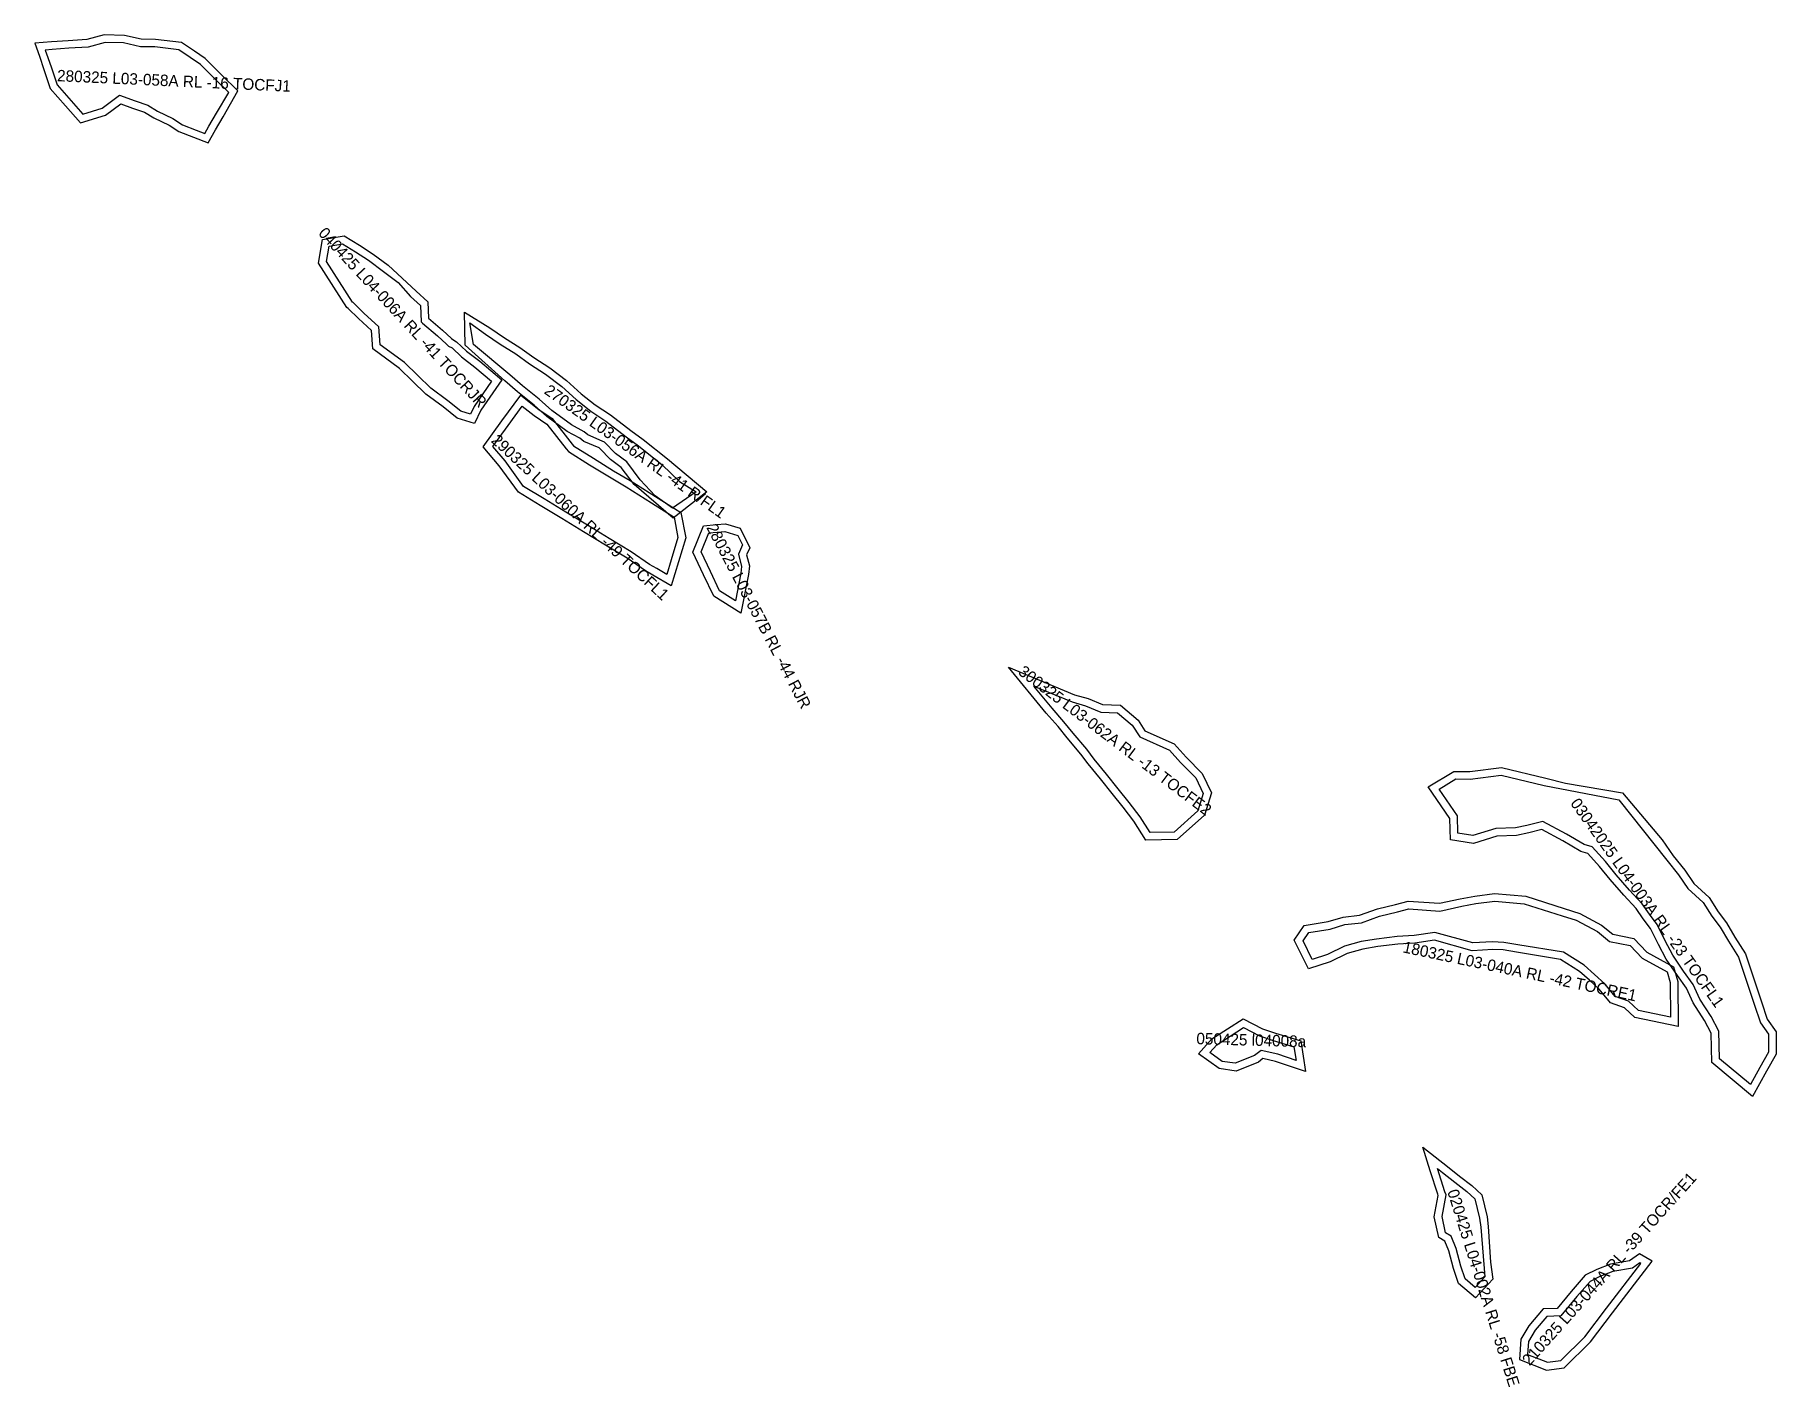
# Model space of a CAD drawing. Extents: x 550067 to 555612, y 63485 to 80416.
# Drawn here: x 550067 to 550866, y 63485 to 64105 of the extents above.
import ezdxf

# ---------------------------------------------------------------- set-up
doc = ezdxf.new("R2010")
doc.units = 0

msp = doc.modelspace()

# ---------------------------------------------------------------- linework, layer by layer
at = {"layer": 'GEOMETRY_LAYER_1', "color": 3}
for points in [[(550160.209, 64079.58, -16.206), (550152.717, 64086.951, -16.216), (550145.224, 64094.321, -16.226), (550140.21, 64097.733, -16.425), (550134.293, 64101.758, -16.624), (550122.326, 64103.172, -11.791), (550115.855, 64103.218, -15.501), (550108.201, 64105.012, -15.135), (550098.833, 64105.249, -14.405), (550090.866, 64103.047, -13.267), (550082.387, 64102.569, -11.47), (550074.704, 64101.964, -10.881), (550067.021, 64101.36, -10.292), (550069.106, 64095.388, 16.282), (550071.192, 64089.416, 42.857), (550074.125, 64080.568, -9.009), (550081.047, 64072.723, -11.516), (550087.97, 64064.879, -14.022), (550099.454, 64068.432, -14.504), (550106.438, 64073.59, -15.201), (550111.906, 64071.676, -15.813), (550117.374, 64069.763, -16.424), (550121.598, 64067.207, -16.782), (550128.588, 64063.878, -17.286), (550133.108, 64060.841, -17.393), (550139.809, 64058.243, -17.467), (550146.511, 64055.643, -17.542), (550149.935, 64061.627, -17.208), (550153.36, 64067.612, -16.874), (550156.784, 64073.596, -16.54), (550160.209, 64079.58, -16.206)], [(550150.262, 64084.455, -16.216), (550142.995, 64091.605, -16.226), (550138.241, 64094.839, -16.425), (550133.032, 64098.383, -16.624), (550122.108, 64099.674, -11.791), (550115.438, 64099.721, -15.501), (550107.752, 64101.522, -15.135), (550099.265, 64101.738, -14.405), (550091.438, 64099.574, -13.267), (550082.622, 64099.077, -11.47), (550074.978, 64098.475, -10.881), (550071.822, 64098.227, -10.292), (550072.411, 64096.542, 16.282), (550074.505, 64090.544, 42.857), (550077.222, 64082.348, -9.009), (550083.672, 64075.038, -11.516), (550089.097, 64068.892, -14.022), (550097.853, 64071.6, -14.504), (550105.847, 64077.505, -15.201), (550113.062, 64074.98, -15.813), (550118.874, 64072.947, -16.424), (550123.26, 64070.292, -16.782), (550130.326, 64066.927, -17.286), (550134.737, 64063.963, -17.393), (550141.075, 64061.505, -17.467), (550144.969, 64059.995, -17.542), (550146.898, 64063.366, -17.208), (550150.322, 64069.35, -16.874), (550155.954, 64078.734, -16.54), (550150.262, 64084.455, -16.216)], [(550241.906, 63987.749, -36.079), (550247.35, 63982.759, -37.449), (550247.675, 63975.275, -37.556), (550254.101, 63969.735, -38.256), (550258.117, 63965.951, -39.74), (550258.776, 63965.436, -39.241), (550260.505, 63964.495, -39.652), (550265.017, 63960.184, -39.666), (550271.103, 63955.513, -40.355), (550281.27, 63946.942, -40.656), (550271.564, 63933.025, -40.525), (550268.793, 63927.002, -42.599), (550260.783, 63929.482, -41.053), (550254.349, 63934.615, -41.733), (550246.395, 63940.48, -39.952), (550240.283, 63946.413, -39.261), (550234.371, 63952.223, -36.352), (550222.073, 63961.221, -38.654), (550221.463, 63969.624, -36.573), (550215.563, 63975.108, -35.877), (550210.84, 63979.768, -34.905), (550210.18, 63980.231, -34.953), (550197.189, 64000.563, -32.528), (550198.929, 64011.299, -31.589), (550208.906, 64013.109, -33.126), (550216.029, 64008.709, -33.12), (550222.171, 64004.691, -34.186), (550229.133, 63999.535, -34.941), (550241.906, 63987.749, -36.079)], [(550233.73, 63991.591, -35.505), (550239.418, 63985.282, -36.079), (550243.916, 63981.159, -37.449), (550244.245, 63973.571, -37.556), (550244.919, 63973.013, -37.553), (550251.758, 63967.132, -38.256), (550255.835, 63963.291, -39.74), (550256.85, 63962.499, -39.241), (550258.424, 63961.643, -39.652), (550262.736, 63957.523, -39.666), (550268.908, 63952.786, -40.355), (550276.572, 63946.325, -40.656), (550268.515, 63934.771, -40.525), (550266.896, 63931.253, -42.599), (550262.449, 63932.63, -41.053), (550256.479, 63937.392, -41.733), (550248.663, 63943.156, -39.952), (550242.729, 63948.917, -39.261), (550236.643, 63954.898, -36.352), (550225.446, 63963.089, -38.654), (550224.854, 63971.25, -36.573), (550217.984, 63977.636, -35.877), (550213.09, 63982.464, -34.905), (550212.758, 63982.698, -34.953), (550200.858, 64001.322, -32.528), (550201.988, 64008.297, -31.589), (550208.209, 64009.425, -33.126), (550214.151, 64005.755, -33.12), (550220.17, 64001.818, -34.186), (550227.025, 63996.741, -34.941), (550233.73, 63991.591, -35.505)], [(550394.968, 63870.02, -35.889), (550393.562, 63866.688, -35.927), (550394.834, 63861.629, -36.003), (550394.357, 63857.715, -36.078), (550390.865, 63839.973, -36.382), (550378.461, 63847.75, -36.558), (550373.788, 63857.63, -37.009), (550368.905, 63867.974, -37.46), (550373.832, 63880.083, -33.631), (550379.787, 63880.642, -34.703), (550383.925, 63881.019, -35.775), (550390.599, 63878.899, -35.851), (550394.968, 63870.02, -35.889)], [(550391.743, 63871.38, -35.889), (550389.883, 63866.969, -35.927), (550391.281, 63861.407, -36.003), (550390.898, 63858.266, -36.078), (550388.414, 63845.641, -36.382), (550381.187, 63850.172, -36.558), (550376.953, 63859.125, -37.009), (550372.726, 63868.079, -37.46), (550376.273, 63876.797, -33.631), (550380.109, 63877.157, -34.703), (550383.539, 63877.469, -35.775), (550389.539, 63875.563, -35.851), (550391.743, 63871.38, -35.889)], [(550734.859, 63542.35, -50.9), (550735.909, 63534.478, -50.544), (550728.029, 63525.875, -49.813), (550720.212, 63532.585, -50.24), (550717.81, 63539.406, -50.911), (550715.792, 63547.484, -51.459), (550713.959, 63551.866, -51.76), (550711.105, 63553.589, -52.348), (550709.028, 63563.145, -53.295), (550710.889, 63572.873, -52.913), (550710.66, 63573.421, -52.722), (550707.228, 63584.248, -52.457), (550703.795, 63595.077, -52.192), (550709.419, 63590.655, -52.255), (550715.042, 63586.234, -52.318), (550720.665, 63581.813, -52.381), (550726.288, 63577.391, -52.444), (550730.802, 63573.134, -52.864), (550733.291, 63563.108, -53.038), (550733.826, 63558.617, -52.665), (550734.859, 63542.35, -50.9)], [(550732.223, 63535.636, -50.544), (550727.737, 63530.738, -49.813), (550723.202, 63534.631, -50.24), (550721.166, 63540.413, -50.911), (550719.124, 63548.59, -51.459), (550716.746, 63554.271, -51.76), (550714.205, 63555.806, -52.348), (550712.6, 63563.19, -53.295), (550714.525, 63573.252, -52.913), (550713.949, 63574.628, -52.722), (550710.566, 63585.3, -52.192), (550712.879, 63583.482, -52.318), (550718.502, 63579.062, -52.381), (550724.001, 63574.737, -52.444), (550727.653, 63571.293, -52.864), (550729.841, 63562.477, -53.038), (550730.34, 63558.298, -52.665), (550732.223, 63535.636, -50.544)]]:
    msp.add_polyline3d(points, dxfattribs=at)
at = {"layer": 'GEOMETRY_LAYER_1', "color": 1}
for points in [[(550359.907, 63883.517, -34.239), (550342.03, 63898.96, -33.445), (550336.053, 63906.866, -32.206), (550331.167, 63910.513, -31.557), (550326.258, 63915.555, -31.662), (550325.863, 63915.753, -31.612), (550318.943, 63918.73, -31.406), (550317.114, 63920.248, -31.395), (550311.307, 63923.35, -31.439), (550301.951, 63930.192, -31.556), (550296.114, 63935.388, -31.735), (550288.427, 63941.556, -31.233), (550282.678, 63946.608, -30.9), (550264.445, 63962.884, -29.369), (550264.141, 63978.018, -31.61), (550275.74, 63970.882, -31.691), (550282.46, 63966.272, -31.534), (550289.587, 63961.79, -31.585), (550295.999, 63957.239, -31.495), (550303.303, 63952.436, -32.019), (550310.997, 63946.714, -32.087), (550317.695, 63940.654, -31.893), (550324.093, 63935.503, -32.039), (550331.088, 63930.875, -31.924), (550340.421, 63923.717, -32.52), (550346.12, 63919.583, -32.845), (550357.203, 63910.693, -33.213), (550375.381, 63895.612, -34.253), (550359.907, 63883.517, -34.239)], [(550359.497, 63888.069, -34.513), (550351.537, 63893.722, -34.239), (550344.726, 63901.199, -33.445), (550338.545, 63909.373, -32.206), (550333.482, 63913.153, -31.557), (550328.355, 63918.417, -31.662), (550327.342, 63918.927, -31.612), (550320.79, 63921.745, -31.406), (550319.077, 63923.168, -31.395), (550313.174, 63926.321, -31.439), (550304.153, 63932.917, -31.556), (550298.374, 63938.062, -31.735), (550290.678, 63944.237, -31.233), (550284.951, 63949.269, -30.9), (550268.245, 63963.137, -29.369), (550266.588, 63973.114, -31.61), (550273.733, 63968.014, -31.691), (550280.538, 63963.346, -31.534), (550287.641, 63958.879, -31.585), (550294.024, 63954.349, -31.495), (550301.296, 63949.567, -32.019), (550308.773, 63944.006, -32.087), (550315.422, 63937.991, -31.893), (550322.025, 63932.674, -32.039), (550329.055, 63928.024, -31.924), (550338.328, 63920.912, -32.52), (550343.997, 63916.8, -32.845), (550354.879, 63908.07, -33.213), (550362.821, 63900.304, -34.253), (550370.366, 63895.694, -34.04), (550359.497, 63888.069, -34.513)], [(550332.479, 63905.307, -42.813), (550340.116, 63900.87, -42.98), (550351.781, 63893.506, -42.22), (550363.446, 63886.143, -41.46), (550365.665, 63874.501, -41.035), (550362.304, 63863.471, -42.735), (550358.943, 63852.441, -44.435), (550350.587, 63857.483, -42.611), (550347.145, 63859.346, -43.018), (550338.739, 63865.166, -42.264), (550328.759, 63871.224, -42.867), (550318.78, 63877.282, -43.469), (550308.8, 63883.34, -44.072), (550298.821, 63889.398, -44.674), (550288.841, 63895.455, -45.277), (550280.076, 63907.627, -45.162), (550272.663, 63916.296, -44.549), (550281.294, 63928.123, -43.569), (550289.925, 63939.952, -42.588), (550298.221, 63933.427, -43.22), (550304.385, 63929.229, -43.491), (550313.59, 63917.509, -44.261), (550314.16, 63916.806, -44.341), (550323.319, 63911.057, -43.577), (550332.479, 63905.307, -42.813)], [(550338.302, 63897.876, -42.98), (550349.913, 63890.546, -42.22), (550360.292, 63883.995, -41.46), (550362.066, 63874.695, -41.035), (550358.956, 63864.492, -42.735), (550356.905, 63857.758, -44.435), (550352.325, 63860.522, -42.611), (550348.98, 63862.332, -43.018), (550340.645, 63868.104, -42.264), (550330.575, 63874.216, -42.867), (550320.596, 63880.274, -43.469), (550310.616, 63886.332, -44.072), (550300.637, 63892.39, -44.674), (550291.265, 63898.078, -45.277), (550282.831, 63909.791, -45.162), (550277.122, 63916.468, -44.549), (550284.121, 63926.06, -43.569), (550290.613, 63934.957, -42.588), (550296.151, 63930.602, -43.22), (550301.967, 63926.641, -43.491), (550310.854, 63915.326, -44.261), (550311.807, 63914.151, -44.341), (550321.459, 63908.092, -43.577), (550338.302, 63897.876, -42.98)], [(550513.662, 63815.151, 3.427), (550544.063, 63802.596, -2.414), (550550.214, 63800.776, -3.08), (550556.87, 63798.08, -3.648), (550565.077, 63797.705, -3.519), (550573.169, 63790.914, -4.427), (550576.317, 63785.961, -5.898), (550589.734, 63779.993, -8.344), (550595.186, 63773.946, -9.521), (550602.512, 63766.473, -10.501), (550606.789, 63757.506, -10.689), (550603.663, 63747.334, -11.729), (550591.103, 63736.113, -12.443), (550576.749, 63735.913, -12.758), (550571.224, 63744.531, -11.91), (550566.246, 63751.042, -10.776), (550561.264, 63757.192, -9.582), (550555.939, 63763.925, -8.293), (550550.251, 63770.851, -6.411), (550546.919, 63775.368, -5.525), (550540.69, 63782.741, -3.521), (550536.451, 63787.924, -2.339), (550531.028, 63794.154, -1.199), (550513.662, 63815.151, 3.427)], [(550525.316, 63806.552, 3.427), (550542.896, 63799.291, -2.414), (550549.058, 63797.468, -3.08), (550556.112, 63794.612, -3.648), (550563.734, 63794.263, -3.519), (550570.505, 63788.58, -4.427), (550573.93, 63783.193, -5.898), (550587.633, 63777.097, -8.344), (550592.636, 63771.547, -9.521), (550599.604, 63764.44, -10.501), (550603.042, 63757.231, -10.689), (550600.604, 63749.294, -11.729), (550589.747, 63739.594, -12.443), (550578.646, 63739.44, -12.758), (550574.092, 63746.541, -11.91), (550568.997, 63753.207, -10.776), (550563.997, 63759.379, -9.582), (550558.664, 63766.121, -8.293), (550553.013, 63773.002, -6.411), (550549.667, 63777.538, -5.525), (550543.381, 63784.978, -3.521), (550539.127, 63790.182, -2.339), (550533.696, 63796.418, -1.199), (550525.316, 63806.552, 3.427)], [(550795.454, 63757.576, -26.408), (550813.643, 63735.99, -25.665), (550818.58, 63728.734, -26.53), (550823.942, 63722.076, -26.739), (550828.048, 63715.94, -26.906), (550835.168, 63709.524, -26.935), (550839.223, 63703, -27.626), (550843.078, 63697.881, -27.821), (550846.966, 63691.398, -28.403), (550851.872, 63683.646, -28.711), (550859.154, 63661.68, -29.138), (550861.831, 63653.703, -29.309), (550865.896, 63647.891, -28.374), (550865.827, 63637.645, -29.26), (550861.419, 63629.913, -28.598), (550855.074, 63618.359, -18.955), (550836.362, 63633.951, -28.891), (550836.109, 63647.321, -28.998), (550833.082, 63653.176, -29.43), (550827.778, 63661.187, -29.642), (550824.827, 63667.971, -29.613), (550820.557, 63673.752, -29.509), (550815.409, 63681.325, -29.315), (550811.864, 63688.043, -28.978), (550808.269, 63695.307, -28.324), (550804.952, 63699.841, -28.314), (550801.66, 63704.483, -27.91), (550796.03, 63710.653, -27.779), (550789.803, 63717.77, -27.498), (550784.911, 63723.853, -27.168), (550779.493, 63729.72, -27.068), (550776.319, 63730.698, -26.806), (550768.021, 63735.54, -26.536), (550758.405, 63740.721, -21.476), (550752.369, 63739.204, -21.484), (550746.712, 63738.005, -21.432), (550737.812, 63737.765, -21.089), (550727, 63734.343, -22.72), (550716.508, 63736.074, -22.391), (550716.233, 63745.864, -9.255), (550706.246, 63760.305, -10.854), (550717.985, 63767.427, -23.607), (550725.354, 63767.395, -23.106), (550739.938, 63769.254, 6.997), (550760.256, 63764.359, -21.004), (550769.25, 63762.007, -23.28), (550795.454, 63757.576, -26.408)], [(550793.757, 63754.319, -25.665), (550815.766, 63726.649, -26.53), (550821.119, 63720.001, -26.739), (550825.381, 63713.631, -26.906), (550832.457, 63707.256, -26.935), (550836.333, 63701.02, -27.626), (550840.172, 63695.923, -27.821), (550843.986, 63689.562, -28.403), (550848.685, 63682.137, -28.711), (550855.834, 63660.573, -29.138), (550858.674, 63652.111, -29.309), (550862.389, 63646.799, -28.374), (550862.333, 63638.583, -29.26), (550858.365, 63631.623, -28.598), (550854.051, 63623.767, -18.955), (550839.831, 63635.616, -28.891), (550839.593, 63648.204, -28.998), (550836.104, 63654.951, -29.43), (550830.865, 63662.864, -29.642), (550827.878, 63669.731, -29.613), (550823.413, 63675.776, -29.509), (550818.414, 63683.131, -29.315), (550814.98, 63689.636, -28.978), (550811.272, 63697.129, -28.324), (550807.792, 63701.887, -28.314), (550804.39, 63706.684, -27.91), (550798.64, 63712.985, -27.779), (550792.485, 63720.02, -27.498), (550787.563, 63726.14, -27.168), (550781.425, 63732.788, -27.068), (550777.735, 63733.924, -26.806), (550769.733, 63738.593, -26.536), (550758.869, 63744.447, -21.476), (550751.579, 63742.614, -21.484), (550746.298, 63741.495, -21.432), (550737.225, 63741.25, -21.089), (550726.743, 63737.932, -22.72), (550719.926, 63739.057, -22.391), (550719.702, 63747, -9.255), (550711.238, 63759.24, -10.854), (550718.957, 63763.922, -23.607), (550725.568, 63763.894, -23.106), (550739.743, 63765.701, 6.997), (550759.403, 63760.965, -21.004), (550793.757, 63754.319, -25.665)], [(550775.816, 63702.244, -35.292), (550785.806, 63696.841, -34.843), (550790.988, 63692.693, -34.467), (550800.636, 63690.769, -33.908), (550806.597, 63684.488, -33.222), (550818.866, 63677.796, -31.865), (550820.823, 63671.093, -31.877), (550820.912, 63650.32, -31.588), (550801.008, 63654.53, -32.697), (550796.349, 63658.923, -33.129), (550789.95, 63661.182, -33.655), (550784.744, 63667.484, -34.248), (550780.212, 63671.669, -34.659), (550775.676, 63675.647, -35.228), (550767.019, 63681.093, -35.726), (550746.84, 63684.44, -36.431), (550740.598, 63685.509, -36.366), (550735.844, 63685.727, -36.485), (550726.365, 63685.166, -36.425), (550709.142, 63689.994, -37.438), (550700.12, 63688.604, -38.744), (550692.292, 63688.221, -39.308), (550683.076, 63687.047, -40.229), (550676.285, 63685.887, -40.521), (550669.046, 63683.905, -40.807), (550661.339, 63680.094, -41.463), (550651.279, 63676.855, -41.548), (550644.833, 63689.982, -46.794), (550649.4, 63696.666, -46.422), (550660.416, 63698.488, -41.226), (550667.238, 63700.583, -40.65), (550674.806, 63701.441, -40.732), (550682.961, 63704.379, -38.885), (550691.331, 63706.357, -38.683), (550697.037, 63707.94, -37.893), (550711.403, 63706.885, -36.731), (550720.954, 63708.971, -37.043), (550727.649, 63710.24, -36.318), (550736.714, 63711.343, -35.624), (550751.04, 63710.167, -35.832), (550768.71, 63704.54, -35.607), (550775.816, 63702.244, -35.292)], [(550774.151, 63699.164, -35.292), (550783.864, 63693.913, -34.843), (550789.467, 63689.427, -34.467), (550798.862, 63687.554, -33.908), (550804.438, 63681.679, -33.222), (550815.914, 63675.42, -31.865), (550817.325, 63670.585, -31.877), (550817.393, 63654.641, -31.588), (550802.694, 63657.75, -32.697), (550798.212, 63661.977, -33.129), (550792.031, 63664.16, -33.655), (550787.292, 63669.895, -34.248), (550782.554, 63674.271, -34.659), (550777.775, 63678.461, -35.228), (550768.287, 63684.431, -35.726), (550747.421, 63687.891, -36.431), (550740.975, 63688.996, -36.366), (550735.82, 63689.232, -36.485), (550726.745, 63688.695, -36.425), (550709.357, 63693.568, -37.438), (550699.767, 63692.091, -38.744), (550691.985, 63691.71, -39.308), (550682.56, 63690.51, -40.229), (550675.526, 63689.308, -40.521), (550667.797, 63687.192, -40.807), (550660.019, 63683.346, -41.463), (550653.087, 63681.114, -41.548), (550648.874, 63689.693, -46.794), (550651.446, 63693.457, -46.422), (550661.219, 63695.073, -41.226), (550667.955, 63697.142, -40.65), (550675.607, 63698.009, -40.732), (550683.96, 63701.019, -38.885), (550692.202, 63702.966, -38.683), (550697.387, 63704.405, -37.893), (550711.653, 63703.358, -36.731), (550721.654, 63705.541, -37.043), (550728.186, 63706.78, -36.318), (550736.783, 63707.826, -35.624), (550750.357, 63706.711, -35.832), (550767.648, 63701.205, -35.607), (550774.151, 63699.164, -35.292)], [(550780.712, 63505.803, -36.419), (550790.845, 63519.123, -35.959), (550809.028, 63542.731, -33.667), (550803.13, 63546.169, -33.621), (550798.588, 63542.858, -34.804), (550789.958, 63541.343, -35.7), (550783.621, 63538.882, -36.194), (550778.324, 63536.313, -36.44), (550771.778, 63528.783, -36.481), (550765.449, 63521.066, -36.702), (550759.067, 63520.845, -36.923), (550752.402, 63513.125, -37.809), (550748.794, 63506.967, -36.819), (550748.148, 63497.705, -37.701), (550760.513, 63492.794, -37.526), (550768.7, 63493.806, -37.351), (550780.712, 63505.803, -36.419)], [(550778.071, 63508.112, -36.419), (550788.066, 63521.25, -35.959), (550803.826, 63541.712, -33.667), (550803.343, 63541.994, -33.621), (550799.994, 63539.551, -34.804), (550790.903, 63537.955, -35.7), (550785.02, 63535.671, -36.194), (550780.496, 63533.476, -36.44), (550774.453, 63526.524, -36.481), (550767.152, 63517.622, -36.702), (550760.716, 63517.4, -36.923), (550755.26, 63511.08, -37.809), (550752.228, 63505.906, -36.819), (550751.817, 63500.014, -37.701), (550760.973, 63496.377, -37.526), (550767.077, 63497.132, -37.351), (550778.071, 63508.112, -36.419)]]:
    msp.add_polyline3d(points, dxfattribs=at)
at = {"layer": 'GEOMETRY_LAYER_2', "color": 3}
for points in [[(550607.038, 63644.719, -45.769), (550621.299, 63653.936, -45.488), (550630.296, 63649.286, -46.231), (550636.163, 63647.306, -46.916), (550647.783, 63643.786, -48.72), (550650.013, 63629.729, -49.067), (550636.266, 63634.31, -47.417), (550630.438, 63635.649, -47.346), (550628.394, 63634.068, -47.118), (550618.19, 63629.959, -46.614), (550610.428, 63631.061, -46.341), (550600.903, 63637.806, -45.534), (550607.038, 63644.719, -45.769)], [(550609.338, 63642.039, -45.769), (550621.495, 63649.895, -45.488), (550628.924, 63646.055, -46.231), (550635.095, 63643.972, -46.916), (550644.669, 63641.072, -48.72), (550645.654, 63634.871, -49.067), (550637.214, 63637.684, -47.417), (550629.607, 63639.431, -47.346), (550626.637, 63637.133, -47.118), (550617.754, 63633.556, -46.614), (550611.759, 63634.407, -46.341), (550606.113, 63638.405, -45.534), (550609.338, 63642.039, -45.769)]]:
    msp.add_polyline3d(points, dxfattribs=at)

# ---------------------------------------------------------------- texts
at = {"layer": 'GEOMETRY_LAYER_1', "color": 7}
for s, height, rotation, p in [('280325 L03-058A RL -16 TOCFJ1', 5.24933, 357.4, (550077.141, 64083.983, -9.009)), ('040425 L04-006A RL -41 TOCRJR', 5.24933, 312.8, (550196.751, 64013.958, -31.589)), ('270325 L03-056A RL -41 R/FL1^J', 5.24933, 324.6, (550300.29, 63941.025, -30.087)), ('290325 L03-060A RL -49 TOCFL1^J', 5.24933, 317.1, (550276.023, 63918.721, -44.549)), ('^J', 5.2493, 324.6, (550340.016, 63903.857, -30.087)), ('^J', 5.2493, 324.6, (550335.903, 63898.061, -30.087)), ('280325 L03-057B RL -44 RJR^J', 5.24933, 297.6, (550374.999, 63879.238, -35.583)), ('^J', 5.2493, 317.1, (550313.629, 63873.809, -44.549)), ('300325 L03-062A RL -13 TOCFE2^J', 5.24933, 322.9, (550517.791, 63812.24, -2.414)), ('^J', 5.2493, 322.9, (550560.073, 63771.097, -2.414)), ('^J', 5.2493, 322.9, (550555.788, 63765.428, -2.414)), ('03042025 L04-003A RL -23 TOCFL1', 5.24933, 305.4, (550771.23, 63752.734, -23.28)), ('180325 L03-040A RL -42 TOCRE1^J', 5.24933, 348.1, (550694.324, 63684.427, -46.422)), ('^J', 5.2493, 348.1, (550750.509, 63665.108, -46.422)), ('^J', 5.2493, 348.1, (550749.044, 63658.154, -46.422)), ('210325 L03-044A RL -39 TOCR/FE1', 5.24933, 48.2, (550752.764, 63494.454, -34.804)), ('020425 L04-002A RL -58 FBE', 5.24933, 287.5, (550714.949, 63574.74, -52.192))]:
    msp.add_text(s, height=height, rotation=rotation, dxfattribs=at).set_placement(p)
msp.add_text('^J', height=5.084, dxfattribs=at).set_placement((550857.893, 63603.607, -13.927))
at = {"layer": 'GEOMETRY_LAYER_2', "color": 7}
msp.add_text('050425 l04008a', height=5.24933, rotation=358.4, dxfattribs=at).set_placement((550599.845, 63642.299, -45.769))

doc.saveas('drawing.dxf')
